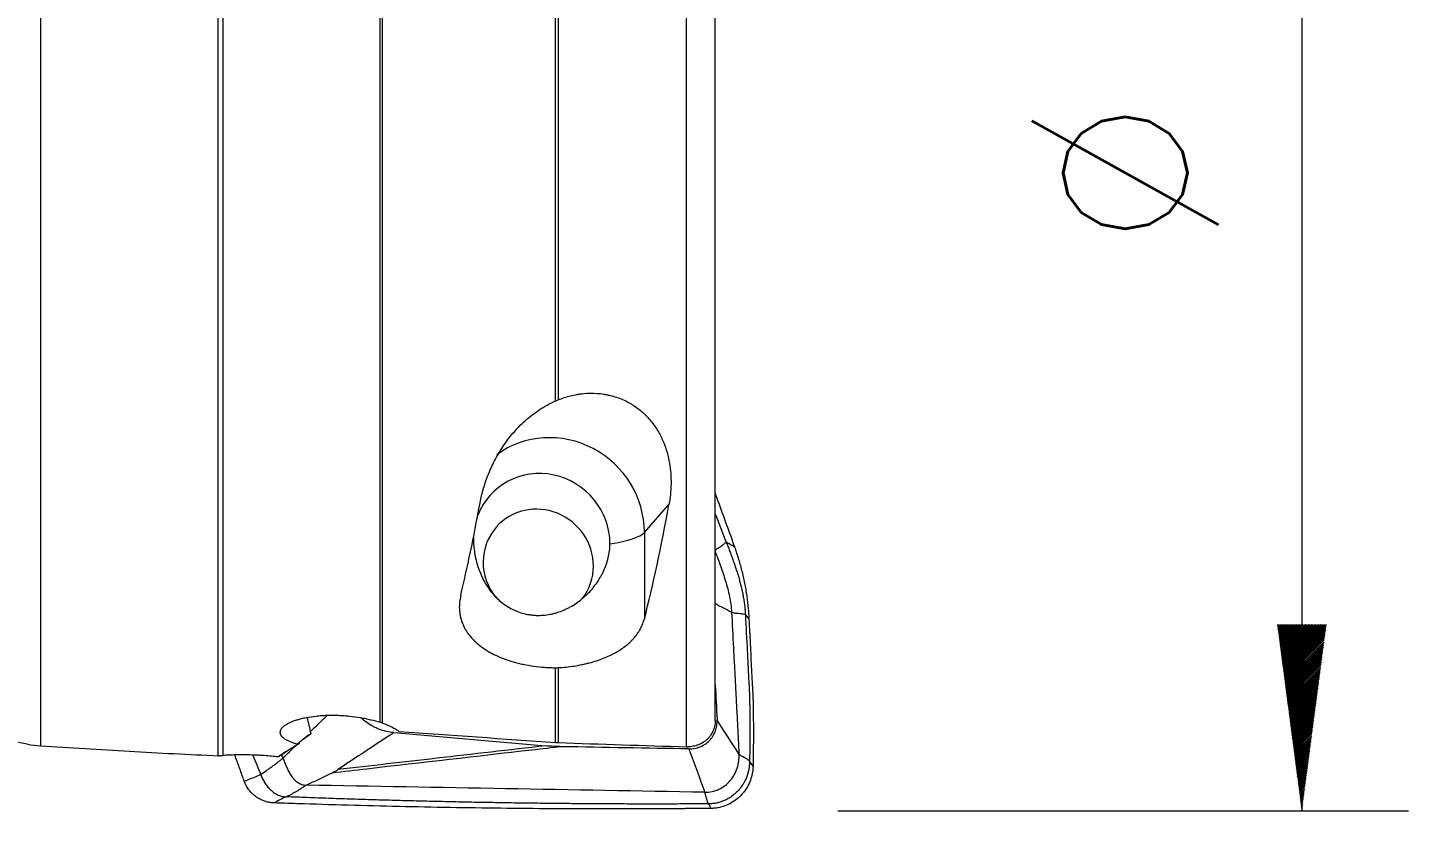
# Model space of a CAD drawing. Header units: millimetres. Extents: x -22 to 222, y -41 to 42.
# Drawn here: x 196.38 to 222.29, y -15.48 to -0.3 of the extents above; entities that cross this region are included whole.
import ezdxf

# ---------------------------------------------------------------- set-up
doc = ezdxf.new("R2010")
doc.units = ezdxf.units.MM
for name, color, linetype in [('1', 4, 'Continuous'), ('2', 7, 'Continuous'), ('SK2', 7, 'Continuous')]:
    doc.layers.add(name, color=color, linetype=linetype)
doc.styles.add('iso_b_vert', font='simplex.shx')
doc.dimstyles.get("Standard").update_dxf_attribs({"dimtxt": 0.18, "dimasz": 0.18, "dimexe": 0.18, "dimexo": 0.0625, "dimgap": 0.09, "dimtad": 1, "dimzin": 0, "dimdsep": 52, "dimtxsty": 'Standard', "dimcen": 0.09, "dimadec": 0, "dimazin": 0, "dimtfac": 1, "dimtdec": 4, "dimtofl": 0, "dimtmove": 0, "dimatfit": 3, "dimfxl": 1, "dimtolj": 1, "dimtzin": 0, "dimarcsym": 0})

# ---------------------------------------------------------------- blocks, each defined once
blk = doc.blocks.new('_U1')
at = {"layer": 'SK2', "lineweight": 13}
for p, q in [((57, -14.08425), (57, -32.75)), ((210, -16.5875), (210, -32.75)), ((210, -30.75), (57, -30.75))]:
    blk.add_line(p, q, dxfattribs=at)
at = {"layer": 'SK2', "lineweight": 18}
for points in [[(57, -30.75), (60.499998, -30.289216), (60.500002, -31.210784)], [(210, -30.75), (206.500002, -31.210784), (206.499998, -30.289216)]]:
    blk.add_solid(points, dxfattribs=at)
at = {"layer": 'SK2', "lineweight": 18, "char_height": 3.5, "attachment_point": 7, "line_spacing_factor": 1.084337, "style": 'iso_b_vert'}
for s, insert in [('\\W0.7298;OHX =', (122.454201, -29.717366)), ('\\W0.6217;153', (138.995267, -29.717366))]:
    blk.add_mtext(s, dxfattribs=dict(at, insert=insert))

msp = doc.modelspace()

# ---------------------------------------------------------------- hatches: boundary and pattern name
at = {"layer": '2', "lineweight": 13}
h = msp.add_hatch(dxfattribs=at)
h.set_pattern_fill('ANSI31', color=256, scale=0.0062, style=0)
h.paths.add_polyline_path([(220.294, -15), (219.833, -11.5), (220.755, -11.5)])

# ---------------------------------------------------------------- linework, layer by layer
at = {"layer": '1', "lineweight": 13}
for p, q in [((196.623, 8.112), (196.623, -13.777)), ((202.995, -13.338), (202.995, 8.054)), ((203.03, 8.055), (203.03, -13.35)), ((206.288, -7.307), (206.288, 8.132)), ((206.335, 8.133), (206.335, -7.288)), ((208.746, -13.797), (208.746, 8.181)), ((199.957, -13.965), (199.957, 7.976)), ((200.043, 7.977), (200.043, -13.96)), ((207.954, -9.774), (208.416, -9.254)), ((207.954, -9.774), (207.954, -11.395)), ((206.288, -13.716), (206.288, -12.314)), ((206.335, -12.312), (206.335, -13.718))]:
    msp.add_line(p, q, dxfattribs=at)
at = {"layer": '1', "lineweight": 18}
for p, q in [((209.284, -13.305), (209.284, 8.161)), ((203.254, -13.53), (206.101, -13.779))]:
    msp.add_line(p, q, dxfattribs=at)
at = {"layer": '1', "lineweight": 13}
for major_axis, ratio, start_param, end_param in [((1.309, -1.161), 0.965134, 0.707771, 2.932853), ((-1.75, 0), 0.198886, 2.233592, 2.96706)]:
    msp.add_ellipse((206.231, -9.714), major_axis=major_axis, ratio=ratio, start_param=start_param, end_param=end_param, dxfattribs=at)
at = {"layer": '1', "lineweight": 18}
for centre, major_axis, ratio, start_param, end_param in [((206.028, -9.944), (-0.973, 0.862), 0.965134, -2.433822, 0.349433), ((203.306, 0.013), (0.517, 14.301), 0.172587, -2.438568, -2.269205), ((205.963, -10.369), (-0.786, 0.697), 0.965134, -2.433822, 0), ((206.839, -0.011), (0.519, 14.366), 0.172587, -2.479353, -2.263503), ((205.963, -10.369), (-0.786, 0.697), 0.965134, 0, 1.398725), ((206.028, -9.944), (-0.973, 0.862), 0.965134, 0.678073, 0.707771), ((205.963, -10.369), (-0.786, 0.697), 0.965134, -3.072252, -2.433822), ((199.378, -16.746), (13.393, 10.083), 0.070773, 1.343706, 1.356475), ((202.216, -14.711), (3.206, 1.941), 0.325398, 1.677064, 1.71152)]:
    msp.add_ellipse(centre, major_axis=major_axis, ratio=ratio, start_param=start_param, end_param=end_param, dxfattribs=at)
for points, knots in [([(206.335, -7.288), (206.412, -7.257), (206.49, -7.232), (206.611, -7.202), (206.651, -7.193), (206.713, -7.183), (206.734, -7.18), (206.775, -7.174), (206.796, -7.172), (206.901, -7.162), (206.984, -7.161), (207.109, -7.169), (207.15, -7.174), (207.211, -7.183), (207.232, -7.187), (207.273, -7.195), (207.293, -7.199), (207.394, -7.224), (207.472, -7.25), (207.583, -7.298), (207.619, -7.316), (207.672, -7.344), (207.689, -7.354), (207.724, -7.375), (207.74, -7.385), (207.823, -7.44), (207.884, -7.488), (207.954, -7.553), (207.968, -7.566), (207.995, -7.593), (208.008, -7.607), (208.047, -7.649), (208.071, -7.678), (208.14, -7.765), (208.181, -7.825), (208.235, -7.918), (208.252, -7.95), (208.275, -7.998), (208.283, -8.014), (208.298, -8.046), (208.305, -8.063), (208.339, -8.144), (208.362, -8.21), (208.399, -8.341), (208.414, -8.407), (208.436, -8.54), (208.444, -8.606), (208.452, -8.705), (208.453, -8.739), (208.455, -8.805), (208.455, -8.838), (208.452, -9.001), (208.438, -9.129), (208.416, -9.254)], [0, 0, 0, 0, 0.0625, 0.0625, 0.09375, 0.09375, 0.109375, 0.109375, 0.125, 0.125, 0.1875, 0.1875, 0.21875, 0.21875, 0.234375, 0.234375, 0.25, 0.25, 0.3125, 0.3125, 0.34375, 0.34375, 0.359375, 0.359375, 0.375, 0.375, 0.4375, 0.4375, 0.453125, 0.453125, 0.46875, 0.46875, 0.5, 0.5, 0.5625, 0.5625, 0.59375, 0.59375, 0.609375, 0.609375, 0.625, 0.625, 0.6875, 0.6875, 0.75, 0.75, 0.8125, 0.8125, 0.84375, 0.84375, 0.875, 0.875, 1, 1, 1, 1]), ([(204.864, -9.251), (204.881, -9.161), (204.901, -9.07), (204.953, -8.888), (204.983, -8.797), (205.036, -8.66), (205.056, -8.615), (205.097, -8.523), (205.119, -8.478), (205.188, -8.343), (205.24, -8.255), (205.354, -8.082), (205.417, -7.998), (205.522, -7.875), (205.559, -7.834), (205.635, -7.756), (205.675, -7.717), (205.798, -7.607), (205.886, -7.538), (206.006, -7.459), (206.03, -7.444), (206.079, -7.414), (206.105, -7.399), (206.182, -7.357), (206.234, -7.331), (206.288, -7.307)], [0, 0, 0, 0, 0.125, 0.125, 0.25, 0.25, 0.3125, 0.3125, 0.375, 0.375, 0.5, 0.5, 0.625, 0.625, 0.6875, 0.6875, 0.75, 0.75, 0.875, 0.875, 0.90625, 0.90625, 0.9375, 0.9375, 1, 1, 1, 1]), ([(209.284, -9.046), (209.293, -9.069), (209.356, -9.244), (209.472, -9.567), (209.583, -9.872), (209.64, -10.031), (209.642, -10.038)], [0, 0, 0, 0, 0.067741, 0.524512, 0.981283, 1, 1, 1, 1]), ([(204.747, -9.899), (204.747, -9.987), (204.755, -10.075), (204.772, -10.184), (204.776, -10.206), (204.785, -10.25), (204.79, -10.272), (204.805, -10.336), (204.817, -10.378), (204.844, -10.461), (204.859, -10.501), (204.892, -10.58), (204.91, -10.619), (204.968, -10.732), (205.012, -10.802), (205.075, -10.885), (205.088, -10.901), (205.114, -10.933), (205.128, -10.948), (205.17, -10.994), (205.2, -11.023), (205.292, -11.104), (205.359, -11.152), (205.45, -11.203), (205.469, -11.213), (205.507, -11.231), (205.526, -11.24), (205.585, -11.265), (205.666, -11.293), (205.75, -11.311), (205.815, -11.321), (205.837, -11.324), (205.88, -11.328), (205.902, -11.33), (206.012, -11.334), (206.1, -11.327), (206.21, -11.306), (206.232, -11.301), (206.275, -11.29), (206.297, -11.284), (206.36, -11.264), (206.402, -11.249), (206.464, -11.222), (206.484, -11.213), (206.524, -11.193), (206.544, -11.183), (206.603, -11.151), (206.641, -11.127), (206.714, -11.078), (206.749, -11.051), (206.8, -11.009), (206.817, -10.994), (206.85, -10.965), (206.866, -10.95), (206.945, -10.872), (207.002, -10.805), (207.079, -10.698), (207.103, -10.661), (207.136, -10.603), (207.147, -10.584), (207.168, -10.544), (207.178, -10.524), (207.206, -10.464), (207.223, -10.423), (207.253, -10.339), (207.265, -10.297), (207.286, -10.209), (207.294, -10.165), (207.305, -10.077), (207.308, -10.033), (207.308, -9.988)], [0, 0, 0, 0, 0.0625, 0.0625, 0.078125, 0.078125, 0.09375, 0.09375, 0.125, 0.125, 0.15625, 0.15625, 0.1875, 0.1875, 0.25, 0.25, 0.265625, 0.265625, 0.28125, 0.28125, 0.3125, 0.3125, 0.375, 0.375, 0.390625, 0.390625, 0.40625, 0.40625, 0.4375, 0.46875, 0.46875, 0.484375, 0.484375, 0.5, 0.5, 0.5625, 0.5625, 0.578125, 0.578125, 0.59375, 0.59375, 0.625, 0.625, 0.640625, 0.640625, 0.65625, 0.65625, 0.6875, 0.6875, 0.71875, 0.71875, 0.734375, 0.734375, 0.75, 0.75, 0.8125, 0.8125, 0.84375, 0.84375, 0.859375, 0.859375, 0.875, 0.875, 0.90625, 0.90625, 0.9375, 0.9375, 0.96875, 0.96875, 1, 1, 1, 1]), ([(209.279, -10.122), (209.281, -10.117), (209.289, -10.106), (209.308, -10.089), (209.327, -10.075), (209.337, -10.069), (209.344, -10.065), (209.354, -10.059), (209.368, -10.05), (209.392, -10.034), (209.42, -10.015), (209.458, -9.986), (209.48, -9.966), (209.491, -9.954)], [0, 0, 0, 0, 0.125, 0.25, 0.3125, 0.34375, 0.359375, 0.375, 0.4375, 0.5, 0.625, 0.75, 1, 1, 1, 1]), ([(209.491, -9.954), (209.496, -9.968), (209.507, -9.995), (209.523, -10.037), (209.539, -10.078), (209.554, -10.12), (209.57, -10.161), (209.585, -10.203), (209.6, -10.244), (209.62, -10.3), (209.645, -10.37), (209.673, -10.454), (209.7, -10.538), (209.725, -10.623), (209.749, -10.708), (209.771, -10.794), (209.791, -10.88), (209.808, -10.966), (209.823, -11.053), (209.835, -11.14), (209.843, -11.213), (209.848, -11.271), (209.849, -11.301), (209.85, -11.315)], [0, 0, 0, 0, 0.03125, 0.0625, 0.09375, 0.125, 0.15625, 0.1875, 0.21875, 0.25, 0.3125, 0.375, 0.4375, 0.5, 0.5625, 0.625, 0.6875, 0.75, 0.8125, 0.875, 0.9375, 0.96875, 1, 1, 1, 1]), ([(209.642, -10.038), (209.647, -10.05), (209.659, -10.082), (209.683, -10.154), (209.727, -10.29), (209.782, -10.487), (209.836, -10.726), (209.877, -10.967), (209.901, -11.168), (209.912, -11.31), (209.915, -11.372), (209.916, -11.394), (209.916, -11.395)], [0, 0, 0, 0, 0.029563, 0.073545, 0.161507, 0.337432, 0.513357, 0.689282, 0.865207, 0.953169, 0.99715, 1, 1, 1, 1]), ([(204.508, -10.955), (204.497, -10.999), (204.49, -11.042), (204.483, -11.107), (204.482, -11.128), (204.481, -11.172), (204.481, -11.193), (204.484, -11.258), (204.495, -11.343), (204.518, -11.424), (204.548, -11.505), (204.566, -11.544), (204.598, -11.602), (204.61, -11.622), (204.629, -11.65), (204.635, -11.66), (204.649, -11.679), (204.683, -11.725), (204.754, -11.805), (204.829, -11.87), (204.91, -11.933), (204.954, -11.964), (205.013, -12), (205.025, -12.007), (205.049, -12.021), (205.086, -12.041), (205.124, -12.061), (205.202, -12.098), (205.256, -12.122), (205.37, -12.164), (205.429, -12.184), (205.522, -12.211), (205.553, -12.219), (205.616, -12.235), (205.648, -12.242), (205.745, -12.263), (205.811, -12.274), (205.944, -12.293), (206.012, -12.3), (206.115, -12.308), (206.15, -12.31), (206.219, -12.312), (206.254, -12.313), (206.288, -12.314)], [0, 0, 0, 0, 0.0625, 0.0625, 0.09375, 0.09375, 0.125, 0.125, 0.1875, 0.25, 0.25, 0.3125, 0.3125, 0.34375, 0.34375, 0.359375, 0.359375, 0.375, 0.4375, 0.5, 0.5, 0.5625, 0.5625, 0.578125, 0.578125, 0.59375, 0.625, 0.625, 0.6875, 0.6875, 0.75, 0.75, 0.78125, 0.78125, 0.8125, 0.8125, 0.875, 0.875, 0.9375, 0.9375, 0.96875, 0.96875, 1, 1, 1, 1]), ([(206.335, -12.312), (206.437, -12.307), (206.538, -12.296), (206.685, -12.274), (206.733, -12.265), (206.805, -12.25), (206.829, -12.245), (206.876, -12.234), (206.9, -12.228), (207.016, -12.198), (207.103, -12.169), (207.228, -12.12), (207.268, -12.103), (207.326, -12.075), (207.346, -12.065), (207.383, -12.046), (207.402, -12.036), (207.492, -11.985), (207.557, -11.941), (207.645, -11.87), (207.673, -11.845), (207.712, -11.807), (207.725, -11.794), (207.749, -11.768), (207.761, -11.755), (207.817, -11.688), (207.854, -11.633), (207.9, -11.546), (207.913, -11.517), (207.931, -11.472), (207.936, -11.456), (207.946, -11.426), (207.95, -11.411), (207.954, -11.395)], [0, 0, 0, 0, 0.125, 0.125, 0.1875, 0.1875, 0.21875, 0.21875, 0.25, 0.25, 0.375, 0.375, 0.4375, 0.4375, 0.46875, 0.46875, 0.5, 0.5, 0.625, 0.625, 0.6875, 0.6875, 0.71875, 0.71875, 0.75, 0.75, 0.875, 0.875, 0.9375, 0.9375, 0.96875, 0.96875, 1, 1, 1, 1]), ([(209.591, -11.271), (209.595, -11.273), (209.607, -11.277), (209.632, -11.282), (209.653, -11.285), (209.665, -11.287), (209.672, -11.288), (209.684, -11.289), (209.697, -11.29), (209.714, -11.292), (209.739, -11.294), (209.771, -11.297), (209.819, -11.305), (209.841, -11.311), (209.85, -11.315)], [0, 0, 0, 0, 0.125, 0.25, 0.3125, 0.34375, 0.359375, 0.375, 0.4375, 0.46875, 0.5, 0.625, 0.75, 1, 1, 1, 1]), ([(209.591, -11.271), (209.602, -11.492), (209.62, -11.824), (209.64, -12.212), (209.652, -12.433), (209.658, -12.558), (209.663, -12.641), (209.665, -12.683), (209.667, -12.717), (209.668, -12.745), (209.669, -12.766), (209.67, -12.786), (209.672, -12.814), (209.674, -12.863), (209.682, -13.015), (209.695, -13.264), (209.713, -13.596), (209.725, -13.818), (209.73, -13.928)], [0, 0, 0, 0, 0.25, 0.375, 0.4375, 0.5, 0.515625, 0.53125, 0.546875, 0.554688, 0.5625, 0.570312, 0.578125, 0.59375, 0.625, 0.75, 0.875, 1, 1, 1, 1]), ([(209.85, -11.315), (209.862, -11.546), (209.879, -11.891), (209.903, -12.352), (209.916, -12.61), (209.924, -12.77), (209.926, -12.812), (209.927, -12.834), (209.928, -12.842), (209.928, -12.849), (209.928, -12.849), (209.928, -12.851), (209.928, -12.852), (209.928, -12.854), (209.929, -12.855), (209.929, -12.858), (209.929, -12.861), (209.929, -12.865), (209.929, -12.871), (209.929, -12.875), (209.929, -12.883), (209.929, -12.894), (209.93, -12.919), (209.93, -12.968), (209.932, -13.126), (209.935, -13.499), (209.933, -13.844), (209.929, -14.073)], [0, 0, 0, 0, 0.25, 0.375, 0.5, 0.53125, 0.546875, 0.546875, 0.554687, 0.554687, 0.555664, 0.555664, 0.556641, 0.556641, 0.558594, 0.558594, 0.560547, 0.5625, 0.5625, 0.566406, 0.566406, 0.570312, 0.578125, 0.59375, 0.625, 0.75, 1, 1, 1, 1]), ([(209.916, -11.395), (209.917, -11.414), (209.919, -11.442), (209.924, -11.54), (209.932, -11.699), (209.947, -12.007), (209.964, -12.325), (209.978, -12.603), (209.986, -12.762), (209.99, -12.846), (209.993, -12.896), (209.993, -12.911), (209.994, -12.923), (209.995, -12.933), (209.995, -12.943), (209.995, -12.955), (209.995, -12.975), (209.996, -13.03), (209.998, -13.159), (210, -13.358), (210, -13.596), (209.999, -13.834), (209.997, -14.003), (209.996, -14.102), (209.995, -14.127), (209.995, -14.145), (209.995, -14.154), (209.995, -14.158)], [0, 0, 0, 0, 0.020172, 0.030957, 0.106451, 0.19273, 0.365288, 0.451567, 0.494707, 0.537846, 0.543238, 0.548631, 0.554023, 0.55672, 0.559416, 0.564808, 0.570201, 0.580986, 0.624125, 0.710404, 0.796683, 0.882962, 0.969241, 0.980026, 0.990811, 0.996203, 1, 1, 1, 1]), ([(196.378, -13.747), (196.085, -13.693), (195.792, -13.638), (195.205, -13.528), (194.911, -13.473), (194.029, -13.306), (193.44, -13.194), (192.703, -13.053), (192.555, -13.025), (192.389, -12.993), (192.371, -12.989), (192.334, -12.982), (192.278, -12.972), (192.223, -12.962), (192.111, -12.942), (192.036, -12.929), (191.811, -12.893), (191.66, -12.871), (191.431, -12.84), (191.354, -12.831), (191.239, -12.817), (191.2, -12.813), (191.123, -12.805), (190.931, -12.785), (190.74, -12.768), (190.438, -12.747), (190.289, -12.739), (190.066, -12.731), (189.993, -12.728), (189.883, -12.726), (189.846, -12.725), (189.773, -12.724), (189.736, -12.724), (189.556, -12.723), (189.415, -12.724), (189.143, -12.731), (189.012, -12.737), (188.758, -12.753), (188.635, -12.762), (188.489, -12.776), (188.46, -12.779), (188.403, -12.785), (188.32, -12.794), (188.241, -12.804), (188.09, -12.825), (187.998, -12.84), (187.894, -12.86), (187.874, -12.864), (187.845, -12.87), (187.835, -12.872), (187.817, -12.876), (187.771, -12.886), (187.729, -12.896), (187.669, -12.912), (187.642, -12.92), (187.606, -12.932), (187.595, -12.935), (187.579, -12.941), (187.574, -12.943), (187.564, -12.947), (187.559, -12.949), (187.514, -12.965), (187.476, -12.978), (187.422, -12.993), (187.404, -12.998), (187.37, -13.006), (187.354, -13.009), (187.28, -13.022), (187.229, -13.024), (187.186, -13.019)], [0, 0, 0, 0, 0.077459, 0.077459, 0.154919, 0.154919, 0.309837, 0.309837, 0.348567, 0.348567, 0.353408, 0.353408, 0.358249, 0.367932, 0.367932, 0.387297, 0.387297, 0.426026, 0.426026, 0.445391, 0.445391, 0.455074, 0.455074, 0.464756, 0.503486, 0.503486, 0.542215, 0.542215, 0.56158, 0.56158, 0.571263, 0.571263, 0.580945, 0.580945, 0.619675, 0.619675, 0.658404, 0.658404, 0.697134, 0.697134, 0.706816, 0.706816, 0.716499, 0.735864, 0.735864, 0.774593, 0.774593, 0.784276, 0.784276, 0.789117, 0.789117, 0.793958, 0.813323, 0.813323, 0.832688, 0.832688, 0.84237, 0.84237, 0.847212, 0.847212, 0.852053, 0.852053, 0.890782, 0.890782, 0.910147, 0.910147, 0.929512, 0.929512, 1, 1, 1, 1]), ([(201.447, -13.755), (201.435, -13.751), (201.423, -13.747), (201.399, -13.739), (201.387, -13.735), (201.353, -13.723), (201.331, -13.715), (201.272, -13.689), (201.237, -13.671), (201.202, -13.647), (201.195, -13.642), (201.183, -13.632), (201.165, -13.617), (201.143, -13.592), (201.131, -13.571), (201.126, -13.555), (201.124, -13.549), (201.122, -13.539), (201.121, -13.533), (201.12, -13.506), (201.127, -13.484), (201.147, -13.452), (201.156, -13.441), (201.171, -13.425), (201.177, -13.419), (201.189, -13.409), (201.195, -13.404), (201.23, -13.378), (201.263, -13.358), (201.313, -13.335), (201.324, -13.33), (201.346, -13.321), (201.357, -13.317), (201.391, -13.304), (201.44, -13.288), (201.493, -13.273), (201.534, -13.263), (201.548, -13.26), (201.577, -13.253), (201.592, -13.25), (201.667, -13.236), (201.73, -13.227), (201.828, -13.216), (201.862, -13.213), (201.913, -13.21), (201.93, -13.209), (201.965, -13.207), (201.982, -13.206), (202.069, -13.204), (202.139, -13.204), (202.227, -13.207), (202.245, -13.208), (202.28, -13.21), (202.298, -13.211), (202.351, -13.215), (202.386, -13.218), (202.49, -13.228), (202.558, -13.237), (202.658, -13.254), (202.692, -13.261), (202.756, -13.274), (202.788, -13.281), (202.88, -13.303), (202.939, -13.32), (202.995, -13.338)], [0, 0, 0, 0, 0.015625, 0.015625, 0.03125, 0.03125, 0.0625, 0.0625, 0.125, 0.125, 0.140625, 0.140625, 0.15625, 0.1875, 0.21875, 0.21875, 0.234375, 0.234375, 0.25, 0.25, 0.3125, 0.3125, 0.34375, 0.34375, 0.359375, 0.359375, 0.375, 0.375, 0.4375, 0.4375, 0.453125, 0.453125, 0.46875, 0.46875, 0.5, 0.53125, 0.53125, 0.546875, 0.546875, 0.5625, 0.5625, 0.625, 0.625, 0.65625, 0.65625, 0.671875, 0.671875, 0.6875, 0.6875, 0.75, 0.75, 0.765625, 0.765625, 0.78125, 0.78125, 0.8125, 0.8125, 0.875, 0.875, 0.90625, 0.90625, 0.9375, 0.9375, 1, 1, 1, 1]), ([(203.254, -13.53), (203.205, -13.526), (203.157, -13.518), (203.063, -13.497), (203.016, -13.482), (202.959, -13.46), (202.947, -13.456), (202.925, -13.446), (202.913, -13.441), (202.88, -13.425), (202.858, -13.414), (202.794, -13.378), (202.753, -13.352), (202.695, -13.307), (202.676, -13.292), (202.649, -13.268), (202.64, -13.261), (202.632, -13.253)], [0, 0, 0, 0, 0.211691, 0.211691, 0.423381, 0.423381, 0.476304, 0.476304, 0.529226, 0.529226, 0.635072, 0.635072, 0.846762, 0.846762, 0.952607, 0.952607, 1, 1, 1, 1]), ([(203.03, -13.35), (203.065, -13.361), (203.131, -13.386), (203.188, -13.412), (203.241, -13.438), (203.265, -13.452), (203.298, -13.473), (203.309, -13.481), (203.328, -13.495), (203.337, -13.502), (203.346, -13.509)], [0, 0, 0, 0, 0.25, 0.5, 0.5, 0.75, 0.75, 0.875, 0.875, 1, 1, 1, 1]), ([(209.284, -13.29), (209.285, -13.324), (209.283, -13.357), (209.274, -13.406), (209.27, -13.423), (209.261, -13.455), (209.256, -13.471), (209.237, -13.517), (209.222, -13.546), (209.194, -13.587), (209.184, -13.601), (209.162, -13.626), (209.14, -13.651), (209.115, -13.673), (209.089, -13.694), (209.075, -13.704), (209.033, -13.731), (209.003, -13.747), (208.956, -13.765), (208.94, -13.771), (208.907, -13.781), (208.89, -13.785), (208.839, -13.794), (208.805, -13.797), (208.77, -13.798)], [0, 0, 0, 0, 0.125, 0.125, 0.1875, 0.1875, 0.25, 0.25, 0.375, 0.375, 0.4375, 0.4375, 0.5, 0.5625, 0.5625, 0.625, 0.625, 0.75, 0.75, 0.8125, 0.8125, 0.875, 0.875, 1, 1, 1, 1]), ([(201.698, -13.552), (201.649, -13.58), (201.604, -13.611), (201.551, -13.653), (201.541, -13.662), (201.521, -13.679), (201.492, -13.706), (201.465, -13.735), (201.447, -13.755)], [0, 0, 0, 0, 0.5, 0.5, 0.625, 0.625, 0.75, 1, 1, 1, 1]), ([(196.623, -13.777), (197.178, -13.814), (197.733, -13.848), (198.566, -13.895), (198.844, -13.911), (199.4, -13.939), (199.678, -13.952), (199.957, -13.965)], [0, 0, 0, 0, 0.5, 0.5, 0.75, 0.75, 1, 1, 1, 1]), ([(201.085, -13.986), (201.042, -13.981), (200.956, -13.973), (200.867, -13.966), (200.8, -13.961), (200.777, -13.96), (200.732, -13.957), (200.709, -13.956), (200.641, -13.953), (200.596, -13.952), (200.507, -13.949), (200.462, -13.949), (200.395, -13.949), (200.373, -13.949), (200.329, -13.949), (200.308, -13.949), (200.244, -13.95), (200.202, -13.952), (200.121, -13.955), (200.081, -13.957), (200.043, -13.96)], [0, 0, 0, 0, 0.125, 0.25, 0.25, 0.3125, 0.3125, 0.375, 0.375, 0.5, 0.5, 0.625, 0.625, 0.6875, 0.6875, 0.75, 0.75, 0.875, 0.875, 1, 1, 1, 1]), ([(200.445, -14.443), (200.444, -14.441), (200.44, -14.428), (200.409, -14.343), (200.35, -14.18), (200.296, -14.029), (200.268, -13.953)], [0, 0, 0, 0, 0.013953, 0.071744, 0.534076, 1, 1, 1, 1]), ([(201.447, -13.755), (201.411, -13.777), (201.375, -13.798), (201.307, -13.839), (201.275, -13.859), (201.213, -13.898), (201.184, -13.916), (201.144, -13.943), (201.131, -13.952), (201.107, -13.969), (201.095, -13.977), (201.085, -13.986)], [0, 0, 0, 0, 0.25, 0.25, 0.5, 0.5, 0.75, 0.75, 0.875, 0.875, 1, 1, 1, 1]), ([(201.142, -13.951), (201.132, -13.956), (201.123, -13.962), (201.104, -13.973), (201.094, -13.979), (201.085, -13.986)], [0, 0, 0, 0, 0.5, 0.5, 1, 1, 1, 1]), ([(209.73, -13.928), (209.735, -13.935), (209.746, -13.948), (209.767, -13.963), (209.789, -13.974), (209.807, -13.982), (209.821, -13.989), (209.832, -13.995), (209.848, -14.004), (209.869, -14.017), (209.902, -14.041), (209.92, -14.06), (209.929, -14.073)], [0, 0, 0, 0, 0.125, 0.25, 0.3125, 0.375, 0.4375, 0.46875, 0.5, 0.625, 0.75, 1, 1, 1, 1]), ([(200.752, -14.318), (200.788, -14.292), (200.844, -14.253), (200.919, -14.2), (200.966, -14.167), (201.004, -14.141), (201.025, -14.126), (201.038, -14.116), (201.047, -14.109), (201.062, -14.098), (201.091, -14.075), (201.13, -14.043), (201.157, -14.019), (201.17, -14.006)], [0, 0, 0, 0, 0.25, 0.375, 0.5, 0.5625, 0.625, 0.640625, 0.65625, 0.6875, 0.75, 0.875, 1, 1, 1, 1]), ([(201.17, -14.006), (201.18, -14.034), (201.201, -14.09), (201.235, -14.173), (201.273, -14.253), (201.318, -14.331), (201.363, -14.391), (201.406, -14.434), (201.44, -14.462), (201.479, -14.486), (201.52, -14.504), (201.564, -14.514), (201.593, -14.517), (201.608, -14.517)], [0, 0, 0, 0, 0.125, 0.25, 0.375, 0.5, 0.625, 0.6875, 0.75, 0.8125, 0.875, 0.9375, 1, 1, 1, 1]), ([(202.086, -14.289), (202.087, -14.289), (202.095, -14.285), (202.113, -14.276), (202.138, -14.263), (202.163, -14.248), (202.183, -14.236), (202.195, -14.228), (202.199, -14.225)], [0, 0, 0, 0, 0.011385, 0.233983, 0.456581, 0.679179, 0.901777, 1, 1, 1, 1]), ([(209.995, -14.158), (209.995, -14.159), (209.995, -14.166), (209.994, -14.179), (209.992, -14.213), (209.987, -14.264), (209.97, -14.352), (209.936, -14.458), (209.875, -14.577), (209.795, -14.684), (209.699, -14.776), (209.589, -14.852), (209.467, -14.908), (209.359, -14.938), (209.27, -14.95), (209.225, -14.953), (209.203, -14.953)], [0, 0, 0, 0, 0.003982, 0.017442, 0.030902, 0.08474, 0.138579, 0.246257, 0.353934, 0.461612, 0.56929, 0.676967, 0.784645, 0.892322, 0.946161, 1, 1, 1, 1]), ([(201, -14.85), (200.996, -14.849), (200.987, -14.849), (200.971, -14.848), (200.935, -14.844), (200.881, -14.835), (200.824, -14.817), (200.756, -14.79), (200.671, -14.743), (200.568, -14.656), (200.503, -14.566), (200.469, -14.502), (200.457, -14.474), (200.449, -14.454), (200.446, -14.446), (200.445, -14.443)], [0, 0, 0, 0, 0.016627, 0.041512, 0.066396, 0.165935, 0.265474, 0.315244, 0.464552, 0.66363, 0.862708, 0.912477, 0.962247, 0.987131, 1, 1, 1, 1]), ([(200.752, -14.318), (200.762, -14.344), (200.785, -14.395), (200.826, -14.468), (200.875, -14.537), (200.931, -14.599), (200.984, -14.645), (201.031, -14.676), (201.068, -14.696), (201.106, -14.712), (201.146, -14.724), (201.187, -14.732), (201.215, -14.735), (201.229, -14.735)], [0, 0, 0, 0, 0.125, 0.25, 0.375, 0.5, 0.625, 0.6875, 0.75, 0.8125, 0.875, 0.9375, 1, 1, 1, 1]), ([(201.608, -14.517), (201.625, -14.509), (201.658, -14.493), (201.726, -14.461), (201.81, -14.421), (201.911, -14.373), (201.987, -14.337), (202.037, -14.313), (202.062, -14.301), (202.078, -14.293), (202.086, -14.289)], [0, 0, 0, 0, 0.105547, 0.211095, 0.422189, 0.633284, 0.844379, 0.897152, 0.949926, 1, 1, 1, 1]), ([(201.229, -14.735), (201.26, -14.721), (201.308, -14.698), (201.371, -14.664), (201.411, -14.641), (201.443, -14.622), (201.474, -14.602), (201.506, -14.582), (201.537, -14.56), (201.568, -14.538), (201.592, -14.525), (201.608, -14.517)], [0, 0, 0, 0, 0.25, 0.375, 0.5, 0.5625, 0.625, 0.75, 0.8125, 0.875, 1, 1, 1, 1]), ([(209.158, -14.868), (209.093, -14.868), (208.962, -14.869), (208.765, -14.87), (208.568, -14.87), (208.371, -14.871), (208.174, -14.871), (207.977, -14.871), (207.78, -14.871), (207.582, -14.87), (207.385, -14.869), (207.188, -14.868), (206.99, -14.867), (206.793, -14.866), (206.595, -14.864), (206.397, -14.862), (206.199, -14.86), (206.001, -14.858), (205.803, -14.856), (205.605, -14.853), (205.407, -14.85), (205.209, -14.847), (205.011, -14.843), (204.812, -14.84), (204.614, -14.836), (204.415, -14.832), (204.217, -14.827), (204.018, -14.823), (203.819, -14.818), (203.62, -14.813), (203.421, -14.808), (203.222, -14.802), (203.023, -14.797), (202.824, -14.791), (202.625, -14.785), (202.426, -14.778), (202.226, -14.772), (202.027, -14.765), (201.828, -14.758), (201.628, -14.751), (201.428, -14.743), (201.295, -14.738), (201.229, -14.735)], [0, 0, 0, 0, 0.024821, 0.049651, 0.07449, 0.099338, 0.124195, 0.149062, 0.173938, 0.198823, 0.223717, 0.248621, 0.273533, 0.298455, 0.323386, 0.348326, 0.373276, 0.398234, 0.423202, 0.448179, 0.473165, 0.498161, 0.523165, 0.548179, 0.573202, 0.598234, 0.623276, 0.648326, 0.673386, 0.698455, 0.723533, 0.748621, 0.773717, 0.798823, 0.823938, 0.849062, 0.874195, 0.899338, 0.92449, 0.949651, 0.974821, 1, 1, 1, 1]), ([(209.158, -14.868), (209.153, -14.857), (209.141, -14.831), (209.127, -14.787), (209.116, -14.751), (209.111, -14.729), (209.107, -14.714), (209.104, -14.702), (209.101, -14.69), (209.096, -14.671), (209.092, -14.658), (209.089, -14.65)], [0, 0, 0, 0, 0.25, 0.5, 0.625, 0.6875, 0.75, 0.78125, 0.8125, 0.875, 1, 1, 1, 1]), ([(208.71, -14.958), (208.556, -14.959), (208.083, -14.962), (206.973, -14.965), (205.381, -14.956), (203.47, -14.924), (202.033, -14.885), (201.231, -14.858), (201.05, -14.851), (201.025, -14.85), (201.009, -14.85), (201.002, -14.85), (201, -14.85)], [0, 0, 0, 0, 0.060095, 0.184039, 0.431927, 0.679814, 0.927702, 0.989674, 0.993547, 0.997421, 0.999357, 1, 1, 1, 1]), ([(209.202, -14.953), (209.191, -14.953), (209.112, -14.954), (208.953, -14.955), (208.799, -14.957), (208.715, -14.957), (208.71, -14.958)], [0, 0, 0, 0, 0.058969, 0.484374, 0.970551, 1, 1, 1, 1])]:
    msp.add_open_spline(points, degree=3, knots=knots, dxfattribs=at)
for points in [[(206.288, -7.307), (206.304, -7.301), (206.319, -7.294), (206.335, -7.288)], [(209.491, -9.954), (209.423, -9.778), (209.355, -9.602), (209.286, -9.427)], [(209.279, -10.122), (209.313, -10.216), (209.383, -10.403), (209.481, -10.686), (209.558, -10.975), (209.586, -11.172), (209.591, -11.271)], [(206.288, -12.314), (206.304, -12.314), (206.319, -12.313), (206.335, -12.312)], [(209.284, -12.637), (209.296, -12.856), (209.307, -13.074), (209.319, -13.293)], [(201.687, -13.509), (201.791, -13.409), (201.895, -13.31), (201.999, -13.21)], [(201.698, -13.552), (201.676, -13.45), (201.653, -13.348), (201.628, -13.246)], [(202.995, -13.338), (203.007, -13.342), (203.019, -13.346), (203.03, -13.35)], [(208.79, -13.837), (208.826, -13.837), (208.898, -13.831), (209.001, -13.801), (209.096, -13.751), (209.177, -13.683), (209.243, -13.6), (209.29, -13.504), (209.317, -13.4), (209.321, -13.329), (209.319, -13.293)], [(201.17, -14.006), (201.277, -13.903), (201.385, -13.8), (201.492, -13.696)], [(203.212, -13.558), (202.875, -13.78), (202.537, -14.003), (202.199, -14.225)], [(203.254, -13.53), (203.24, -13.539), (203.226, -13.548), (203.212, -13.558)], [(203.346, -13.509), (204.327, -13.578), (205.308, -13.647), (206.288, -13.716)], [(206.288, -13.716), (206.304, -13.717), (206.319, -13.718), (206.335, -13.718)], [(206.335, -13.718), (207.139, -13.746), (207.943, -13.772), (208.746, -13.797)], [(196.378, -13.747), (196.46, -13.762), (196.541, -13.772), (196.623, -13.777)], [(199.977, -13.966), (199.971, -13.965), (199.964, -13.965), (199.957, -13.965)], [(199.977, -13.966), (199.998, -13.963), (200.02, -13.961), (200.043, -13.96)], [(200.608, -13.956), (200.656, -14.077), (200.704, -14.198), (200.752, -14.318)], [(206.408, -13.795), (206.306, -13.793), (206.203, -13.788), (206.101, -13.779)], [(208.79, -13.837), (207.996, -13.823), (207.202, -13.809), (206.408, -13.795)], [(208.746, -13.797), (208.754, -13.797), (208.762, -13.798), (208.77, -13.798)], [(209.089, -14.65), (206.595, -14.606), (204.102, -14.561), (201.608, -14.517)], [(209.203, -14.953), (209.203, -14.953), (209.202, -14.953), (209.202, -14.953)]]:
    msp.add_open_spline(points, degree=3, dxfattribs=at)
at = {"layer": '1', "lineweight": 13}
for points, knots in [([(209.491, -9.954), (209.504, -9.961), (209.529, -9.975), (209.567, -9.996), (209.605, -10.016), (209.63, -10.031), (209.642, -10.038)], [0, 0, 0, 0, 0.249256, 0.499008, 0.749256, 1, 1, 1, 1]), ([(209.916, -11.395), (209.911, -11.388), (209.889, -11.362), (209.867, -11.335), (209.85, -11.315)], [0, 0, 0, 0, 0.25309, 1, 1, 1, 1]), ([(206.408, -13.795), (206.219, -13.816), (206.031, -13.838), (204.811, -13.977), (203.779, -14.096), (202.527, -14.239), (202.307, -14.264), (202.086, -14.289)], [0, 0, 0, 0, 0.130934, 0.130934, 0.846851, 0.846851, 1, 1, 1, 1]), ([(206.101, -13.779), (205.418, -13.857), (204.735, -13.935), (203.434, -14.084), (202.817, -14.155), (202.199, -14.225)], [0, 0, 0, 0, 0.52521, 0.52521, 1, 1, 1, 1]), ([(209.929, -14.073), (209.929, -14.075), (209.928, -14.078), (209.928, -14.084), (209.928, -14.096), (209.927, -14.118), (209.923, -14.163), (209.913, -14.227), (209.895, -14.301), (209.87, -14.374), (209.839, -14.443), (209.801, -14.51), (209.757, -14.572), (209.691, -14.65), (209.614, -14.717), (209.528, -14.771), (209.459, -14.806), (209.387, -14.833), (209.313, -14.853), (209.236, -14.865), (209.184, -14.868), (209.158, -14.868)], [0, 0, 0, 0, 0.003906, 0.007812, 0.015625, 0.03125, 0.0625, 0.125, 0.1875, 0.25, 0.3125, 0.375, 0.4375, 0.5, 0.625, 0.6875, 0.75, 0.8125, 0.875, 0.9375, 1, 1, 1, 1]), ([(200.445, -14.443), (200.471, -14.433), (200.573, -14.391), (200.675, -14.35), (200.752, -14.318)], [0, 0, 0, 0, 0.251787, 1, 1, 1, 1]), ([(201.229, -14.735), (201.19, -14.754), (201.114, -14.792), (201.038, -14.831), (201, -14.85)], [0, 0, 0, 0, 0.50122, 1, 1, 1, 1])]:
    msp.add_open_spline(points, degree=3, knots=knots, dxfattribs=at)
for points in [[(209.284, -11.109), (209.387, -11.163), (209.489, -11.217), (209.591, -11.271)], [(209.329, -13.309), (209.326, -13.303), (209.322, -13.298), (209.319, -13.293)], [(209.73, -13.928), (209.597, -13.722), (209.463, -13.515), (209.329, -13.309)], [(201.17, -14.006), (201.163, -13.986), (201.155, -13.966), (201.148, -13.946)], [(208.79, -13.837), (208.793, -13.844), (208.795, -13.85), (208.798, -13.857)], [(208.798, -13.857), (208.895, -14.121), (208.992, -14.385), (209.089, -14.65)], [(209.089, -14.65), (209.135, -14.65), (209.226, -14.642), (209.356, -14.599), (209.472, -14.528), (209.57, -14.435), (209.646, -14.323), (209.7, -14.198), (209.73, -14.065), (209.733, -13.974), (209.73, -13.928)], [(209.995, -14.158), (209.973, -14.129), (209.951, -14.101), (209.929, -14.073)], [(209.158, -14.868), (209.173, -14.896), (209.187, -14.925), (209.202, -14.953)]]:
    msp.add_open_spline(points, degree=3, dxfattribs=at)
at = {"layer": '2', "lineweight": 13}
for p, q in [((220.294, 15), (220.294, -15)), ((211.588, -15), (222.294, -15))]:
    msp.add_line(p, q, dxfattribs=at)

# ---------------------------------------------------------------- texts
at = {"layer": '2', "lineweight": 18, "insert": (218.729, -4.531), "char_height": 3.5, "attachment_point": 7, "rotation": 90, "line_spacing_factor": 1.084337, "style": 'iso_b_vert'}
msp.add_mtext('%%c', dxfattribs=at)

# ---------------------------------------------------------------- dimensions: what is measured, and where the dimension line sits
at = {"layer": 'SK2', "lineweight": 18}
dim = msp.add_linear_dim(base=(57, -30.75), p1=(210, -15), p2=(57, -12.497), dimstyle='Standard', override={"dimtxt": 3.5, "dimasz": 3.5, "dimexe": 2, "dimexo": 1.5875, "dimgap": 1.75, "dimtad": 1, "dimtih": 1, "dimtoh": 0, "dimdec": 2, "dimlfac": 1, "dimzin": 8, "dimdsep": 46, "dimlunit": 2, "dimpost": '<>', "dimtxsty": 'iso_b_vert', "dimsah": 1, "dimse1": 0, "dimse2": 0, "dimsd1": 0, "dimsd2": 0, "dimclrd": 2, "dimclre": 2, "dimclrt": 2, "dimtol": 0, "dimtm": -0.1, "dimtfac": 1, "dimtdec": 2, "dimtofl": 1, "dimtmove": 0, "dimtzin": 8, "dimlwd": 13, "dimlwe": 13}, dxfattribs=at)
dim.commit()
dim.dimension.update_dxf_attribs({"geometry": '_U1', "text_midpoint": (133.5, -30.75)})

doc.saveas('drawing.dxf')
